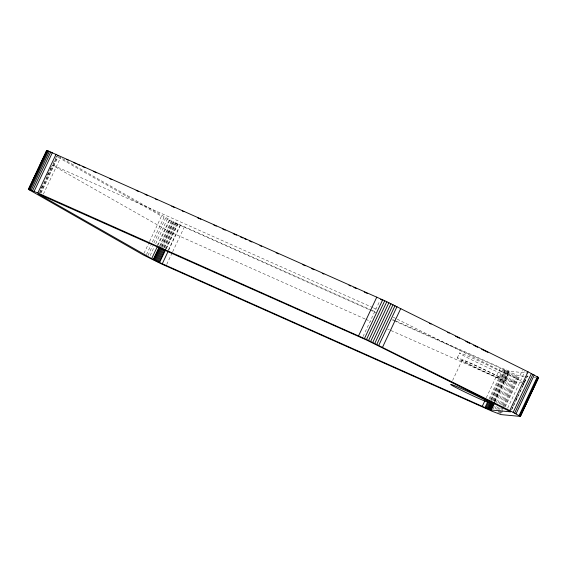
<?xml version="1.0" encoding="UTF-8"?>
<svg xmlns="http://www.w3.org/2000/svg" width="567" height="567" viewBox="0 0 567 567"><rect width="100%" height="100%" fill="white"/><g stroke="black" fill="none" stroke-linecap="round" stroke-linejoin="round"><path stroke-width="0.43" stroke-dasharray="2.83 2.13" d="M41.015 188.386L42.128 186.033M47.302 175.033L48.415 172.673M50.265 168.746L51.37 166.386M39.534 192.447L47.302 175.947M47.671 175.16L52.107 165.727M56.331 156.747L52.476 164.947L372.725 307.562M39.782 192.908L56.934 156.457M40.59 192.865L57.742 156.421M41.037 193.056L58.188 156.605M43.411 194.091L60.563 157.64M143.99 253.329L149.199 242.258M149.575 241.464L161.489 216.147L55.176 155.592M146.442 254.661L150.914 245.171M152.403 242.003L163.941 217.48L161.489 216.147M148.015 255.476L152.48 245.986M153.969 242.818L165.507 218.295L163.941 217.48M150.142 255.582L154.238 246.879M155.727 243.711L167.272 219.188L165.507 218.295M157.279 245.461L169.193 220.145L167.272 219.188M157.959 245.277L169.916 219.868L58.812 156.584M159.54 246.135L171.489 220.726L169.916 219.868M160.348 245.575L171.936 220.953L171.489 220.726M160.73 246.744L172.687 221.336L171.936 220.953M161.928 246.369L173.509 221.747L172.687 221.336M161.85 246.709L173.389 222.186L169.193 220.145M162.431 247.581L174.388 222.179L173.509 221.747M163.721 247.24L175.309 222.618L174.388 222.179M164.047 247.758L175.593 223.235L173.389 222.186M164.664 247.687L176.245 223.065L175.309 222.618M165.245 248.92L177.202 223.511L371.208 309.993M166.237 248.424L177.825 223.802M166.273 248.807L177.811 224.277L369.323 309.688M168.477 249.827L180.015 225.297M168.562 250.43L180.519 225.021M166.719 264.385L172.304 252.521M172.68 251.727L184.218 227.204M363.022 336.507L379.826 300.808M457.286 357.841L459.568 352.993M452.601 380.471L462.162 360.151M486.316 397.729L500.491 367.6L509.584 371.25L527.955 373.107M489.037 398.927L503.212 368.805M489.902 399.296L504.077 369.174M490.852 399.7L505.027 369.578M491.348 399.466L505.119 370.194L518.259 375.609L524.425 376.36M491.724 400.061L505.899 369.939M492.517 400.387L506.692 370.265M493.233 400.671L507.401 370.549M493.85 400.904L508.025 370.783M494.374 401.089L508.549 370.967M494.736 401.209L508.911 371.087M494.552 401.833L508.698 371.775M495.034 402.159L509.584 371.25M505.7 380.783L507.975 375.935M493.219 408.871L494.339 406.504M496.196 402.542L510.343 372.484M495.126 408.736L496.245 406.362M497.734 403.194L511.881 373.136M496.543 409.324L497.656 406.95M499.144 403.789L513.291 373.724M497.826 409.849L498.946 407.475M500.434 404.306L514.581 374.248M497.854 412.677L498.974 410.302M499.343 409.509L500.087 407.928M501.575 404.76L515.722 374.702M498.854 413.052L501.086 408.304M502.575 405.143L516.721 375.078M499.704 413.357L501.193 410.196M501.561 409.402L502.681 407.028M503.049 406.241L517.572 375.382M500.392 413.584L501.88 410.423M502.256 409.629L503.368 407.255M503.744 406.468L518.259 375.609M501.646 413.01L503.135 409.849M504.623 406.681L519.145 375.829M505.218 406.915L522.37 370.464M507.663 408.148L524.815 371.697M515.892 399.813L517.742 395.886M522.916 384.887L524.028 382.527M524.376 381.782L525.432 379.543M511.696 409.417L512.802 407.056M513.17 406.27L522.788 385.836M523.157 385.057L524.269 382.697L505.02 380.946L501.341 379.635L390.082 330.129M524.617 381.952L527.076 376.729M511.696 409.608L528.479 373.944M525.304 376.445L528.827 376.807M534.107 377.338L535.865 377.516M373.54 307.924L375.964 309.008M372.016 310.355L375.248 311.793M393.023 319.717L395.447 320.794M396.255 321.156L500.491 367.6M370.131 310.043L375.793 312.566M391.96 319.774L393.576 320.49M394.384 320.851L505.119 370.194M365.035 318.966L168.952 231.435L52.724 165.401M365.843 319.327L370.69 321.489M387.658 329.051L389.274 329.767M176.245 223.065L177.202 223.511M175.593 223.235L177.811 224.277M393.285 317.208L396.446 318.782M397.233 319.178L521.973 381.4M505.778 374.298L502.362 372.427A26.847 1.077 25.2 0 0 461.744 353.617A26.847 1.077 25.2 0 0 483.8 365.672A26.847 1.077 25.2 0 0 505.778 374.298M503.496 379.139L500.087 377.275A26.847 1.077 25.2 0 0 459.461 358.464A26.847 1.077 25.2 0 0 481.525 370.513A26.847 1.077 25.2 0 0 503.496 379.139M499.066 377.161L496.338 375.673A21.44 0.858 25.2 0 0 463.898 360.647A21.44 0.858 25.2 0 0 481.518 370.272A21.44 0.858 25.2 0 0 499.066 377.161"/><path stroke-width="0.85" d="M28.35 189.321L37.826 192.971L366.495 339.505L509.768 410.572L520.407 416.412L500.902 414.59L492.099 411.245L161.772 264.066L143.245 254.916L28.35 189.321L46.6 150.453L47.472 150.652L384.738 300.737L528.012 371.803L538.416 377.431L520.407 416.412M46.6 150.453L46.877 150.801L45.388 153.962M28.648 189.25L46.891 150.482M28.633 189.569L30.498 185.607M31.242 184.027L34.963 176.117M37.939 169.788L38.684 168.208M40.179 165.04L43.524 157.924M29.229 189.413L47.472 150.652M30.086 189.718L48.33 150.95M31.199 190.143L49.442 151.382M32.56 190.696L50.796 151.935M34.133 191.363L52.377 152.594M37.826 192.971L56.069 154.21M151.68 258.637L38.053 193.85L366.863 340.15L510.69 411.862L491.341 410.019L485.834 407.942L158.958 262.28L151.68 258.637L157.591 246.064M153.253 259.488L159.164 246.914M153.692 259.721L159.611 247.148M154.451 260.104L160.362 247.531M155.273 260.515L161.184 247.942M156.145 260.94L162.063 248.367M157.066 261.387L162.984 248.814M158.009 261.834L163.92 249.26M158.958 262.28L164.877 249.707M159.582 262.571L165.5 249.997M162.275 263.79L168.193 251.216M358.55 335.884L376.793 297.122M364.446 338.556L382.682 299.787M366.495 339.505L384.738 300.737M368.571 340.469L386.814 301.701M370.655 341.447L388.898 302.679M372.739 342.433L390.975 303.664M374.794 343.411L393.037 304.649M376.821 344.389L395.057 305.62M378.791 345.353L397.035 306.584M382.555 347.202L400.798 308.434M482.248 406.369L484.842 400.869M484.976 407.567L487.563 402.067M485.834 407.942L488.421 402.442M486.784 408.346L490.115 401.273M487.655 408.708L491.355 400.848M488.456 409.034L491.78 401.96M489.165 409.31L492.489 402.237M489.782 409.544L493.113 402.478M490.306 409.735L493.63 402.662M490.668 409.856L493.992 402.783M491.341 410.019L494.665 402.946M509.768 410.572L528.012 371.803M513.178 412.294L531.421 373.525M514.687 413.074L532.93 374.305M516.048 413.79L534.284 375.021M519.088 415.491L537.332 376.722M519.733 415.887L537.97 377.119M520.173 416.199L538.416 377.431M520.265 416.547L538.65 377.643M57.515 155.436L58.096 155.67M66.573 159.419L68.196 160.142M73.859 162.665L76.283 163.75M77.899 164.465L79.522 165.188M82.754 166.627L85.185 167.712M93.279 171.319L96.51 172.758M109.459 178.527L111.883 179.611M136.158 190.427L138.589 191.511M145.06 194.396L147.491 195.473M155.578 199.081L157.201 199.804M171.766 206.289L174.189 207.373M182.283 210.981L183.899 211.697M197.656 217.827L200.895 219.273M213.837 225.042L216.268 226.12M222.739 229.004L225.17 230.089M233.257 233.696L236.496 235.135M240.543 236.935L242.967 238.02M244.59 238.742L246.206 239.465M249.445 240.904L251.868 241.989M259.962 245.589L261.578 246.312M276.143 252.804L278.574 253.881M302.849 264.704L305.273 265.781M311.744 268.666L314.175 269.75M322.269 273.358L323.885 274.074M348.967 285.251L350.583 285.974M353.822 287.419L356.253 288.497M364.34 292.104L367.579 293.543M380.528 299.312L382.81 300.347M429.46 323.261L431.04 324.048M447.639 332.319L449.22 333.105M455.542 336.252L459.49 338.223M465.812 341.377L469.767 343.34M473.721 345.31L477.669 347.28M481.624 349.251L487.946 352.398M487.663 401.393L484.941 399.898A21.44 0.858 25.2 0 0 452.494 384.88A21.44 0.858 25.2 0 0 470.114 394.504A21.44 0.858 25.2 0 0 487.663 401.393"/></g></svg>
